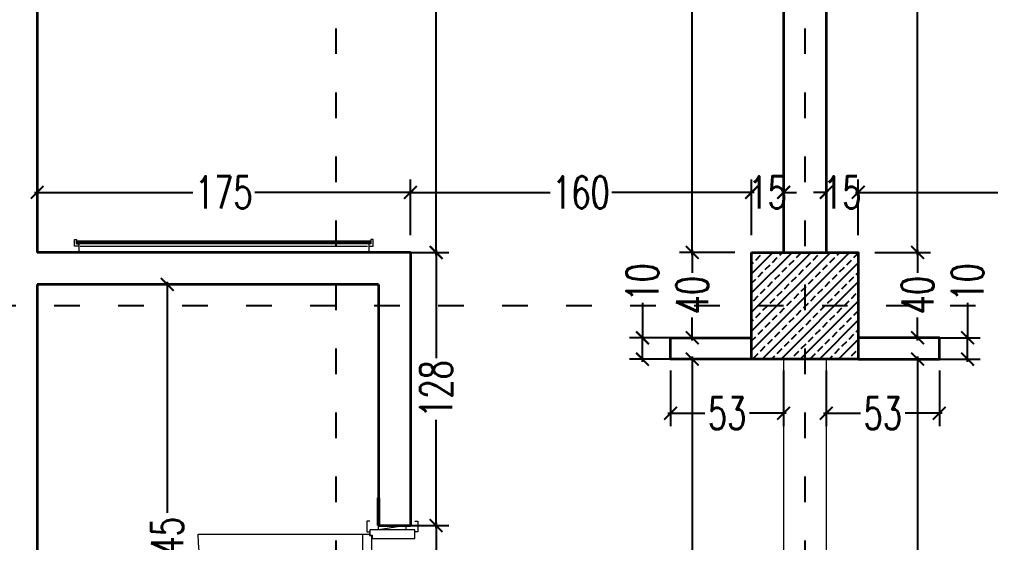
# Model space of a CAD drawing. Header units: centimetres. Extents: x -3207095 to 15275363, y -32656 to 4798027.
# Drawn here: x 693680.1 to 694137.2, y 4471886.9 to 4472132 of the extents above; entities that cross this region are included whole.
import ezdxf

# ---------------------------------------------------------------- set-up
doc = ezdxf.new("R2010")
doc.units = ezdxf.units.CM
doc.linetypes.add('ACAD_ISO03W100', pattern=[30, 12, -18])
doc.linetypes.add('DUZ', pattern=[500, 500])
doc.layers.get('0').update_dxf_attribs({"color": 1, "linetype": 'DUZ'})
for name, color, linetype in [('0 MC MAHAL', 94, 'Continuous'), ('DIM', 1, 'DUZ'), ('KOLTAR_F', 145, 'Continuous')]:
    doc.layers.add(name, color=color, linetype=linetype)
for name, color, linetype, lineweight in [('DUV', 220, 'Continuous', 50), ('DUVAR', 7, 'Continuous', 35), ('FE_MOBTEF.2', 33, 'Continuous', 18), ('iç duvar', 7, 'Continuous', 50), ('KAPEN', 151, 'Continuous', 9), ('KOLON_F', 3, 'Continuous', 35)]:
    doc.layers.add(name, color=color, linetype=linetype, lineweight=lineweight)
doc.styles.add('DIM', font='ROMANSTW.SHX', dxfattribs={"width": 0.7})
doc.dimstyles.new('1_100', dxfattribs={"dimtxt": 15, "dimasz": 6, "dimexe": 6, "dimexo": 0, "dimgap": 2, "dimtad": 0, "dimdec": 1, "dimzin": 11, "dimdsep": 46, "dimtxsty": 'DIM', "dimblk": 'ARCHTICK', "dimcen": 3, "dimdle": 1.25, "dimclrt": 2, "dimadec": 0, "dimazin": 0, "dimtfac": 1.25, "dimtdec": 1, "dimtix": 1, "dimtofl": 0, "dimtmove": 1, "dimatfit": 3, "dimldrblk": 'ARCHTICK', "dimfxl": 20, "dimfxlon": 1, "dimtolj": 1, "dimtzin": 0, "dimarcsym": 0})

# ---------------------------------------------------------------- blocks, each defined once
blk = doc.blocks.new('new block')
at = {"layer": 'KAPEN'}
for p, q in [((105202.0528, 48261.8596), (105202.0198, 48261.8596)), ((105202.0528, 48261.8526), (105202.0528, 48261.8596)), ((105202.0628, 48261.8526), (105202.0528, 48261.8526)), ((105202.0628, 48261.0466), (105202.0628, 48261.8526)), ((105202.0528, 48261.0466), (105202.0628, 48261.0466)), ((105202.0528, 48261.0396), (105202.0528, 48261.0466)), ((105201.2498, 48261.0396), (105202.0528, 48261.0396))]:
    blk.add_line(p, q, dxfattribs=at)
for points in [[(105202.0548, 48261.9196), (105202.0398, 48261.9196), (105202.0398, 48261.8696), (105202.0548, 48261.8696)], [(105202.2648, 48261.9196), (105202.2798, 48261.9196), (105202.2798, 48261.8696), (105202.2648, 48261.8696)], [(105202.2248, 48261.8796), (105202.2248, 48261.8996), (105202.0948, 48261.8796), (105202.0948, 48261.8996)], [(105202.0198, 48261.0396), (105202.0198, 48261.8596)], [(105202.0548, 48260.9796), (105202.0398, 48260.9796), (105202.0398, 48261.0296), (105202.0548, 48261.0296)], [(105202.2248, 48261.0196), (105202.2248, 48260.9996), (105202.0948, 48261.0196), (105202.0948, 48260.9996)], [(105202.2648, 48260.9796), (105202.2798, 48260.9796), (105202.2798, 48261.0296), (105202.2648, 48261.0296)]]:
    blk.add_lwpolyline(points, dxfattribs=at)
for points in [[(105202.0548, 48261.8796), (105202.0548, 48261.8546), (105202.0648, 48261.8546), (105202.0648, 48261.8396), (105202.2648, 48261.8396), (105202.2648, 48261.8796)], [(105202.0548, 48261.0196), (105202.0548, 48261.0446), (105202.0648, 48261.0446), (105202.0648, 48261.0596), (105202.2648, 48261.0596), (105202.2648, 48261.0196)]]:
    blk.add_lwpolyline(points, close=True, dxfattribs=at)
blk.add_arc((105202.0715, 48261.0396), 0.8216, 93.6023, 180, dxfattribs=at)
blk = doc.blocks.new('rgtkjıtdkfgölv')
at = {"layer": 'FE_MOBTEF.2'}
for p, q in [((104445.9076, 48877.9319), (104445.9076, 48877.9619)), ((104447.2679, 48877.9319), (104447.2679, 48877.9619)), ((104445.9079, 48877.9319), (104445.8879, 48877.9319)), ((104445.8879, 48877.9319), (104445.8879, 48877.9019)), ((104445.8879, 48877.9019), (104445.8979, 48877.9019)), ((104445.8979, 48877.9139), (104445.8979, 48877.9219)), ((104445.8979, 48877.9219), (104447.2779, 48877.9219)), ((104445.8979, 48877.9219), (104445.9079, 48877.9219)), ((104445.8979, 48877.9019), (104445.8979, 48877.9219)), ((104445.8979, 48877.9079), (104445.8979, 48877.9139)), ((104445.8979, 48877.9139), (104447.2779, 48877.9139)), ((104447.2779, 48877.9139), (104445.8979, 48877.9139)), ((104447.2779, 48877.9079), (104445.8979, 48877.9079)), ((104445.9079, 48877.9219), (104445.9079, 48877.9319)), ((104447.2612, 48877.9319), (104445.9143, 48877.9319)), ((104447.2679, 48877.9319), (104447.2879, 48877.9319)), ((104447.2679, 48877.9219), (104447.2679, 48877.9319)), ((104447.2779, 48877.9219), (104447.2679, 48877.9219)), ((104447.2779, 48877.9019), (104447.2779, 48877.9219)), ((104447.2779, 48877.9219), (104447.2779, 48877.9139)), ((104447.2779, 48877.9139), (104447.2779, 48877.9079)), ((104447.2879, 48877.9019), (104447.2779, 48877.9019)), ((104447.2879, 48877.9319), (104447.2879, 48877.9019))]:
    blk.add_line(p, q, dxfattribs=at)
blk = doc.blocks.new('_ArchTick')
at = {"color": 0, "linetype": 'ByBlock', "const_width": 0.15}
blk.add_lwpolyline([(-0.5, -0.5), (0.5, 0.5)], dxfattribs=at)
blk = doc.blocks.new('*D1422')
at = {"layer": 'Defpoints', "color": 0, "linetype": 'Continuous', "lineweight": 5, "transparency": 16777216}
for p in [(693995.54, 4471972.8), (694003.23, 4471972.8), (694003.23, 4471727.8)]:
    blk.add_point(p, dxfattribs=at)
at = {"layer": 'DIM', "color": 0, "linetype": 'Continuous', "lineweight": -2, "transparency": 16777216}
for p, q in [((694003.23, 4471972.8), (693989.54, 4471972.8)), ((693995.54, 4471974.05), (693995.54, 4471865.8)), ((693995.54, 4471726.55), (693995.54, 4471834.8)), ((694003.23, 4471727.8), (693989.54, 4471727.8))]:
    blk.add_line(p, q, dxfattribs=at)
at = {"layer": 'DIM', "color": 0, "linetype": 'Continuous', "lineweight": -2, "transparency": 16777216, "xscale": 6, "yscale": 6, "zscale": 6}
for p, rotation in [((693995.54, 4471972.8), 90), ((693995.54, 4471727.8), 270)]:
    blk.add_blockref('_ArchTick', p, dxfattribs=dict(at, rotation=rotation))
at = {"layer": 'DIM', "color": 2, "linetype": 'Continuous', "lineweight": 5, "transparency": 16777216, "insert": (693995.54, 4471850.3), "char_height": 15, "attachment_point": 5, "rotation": 90, "style": 'DIM'}
blk.add_mtext('\\A1;245', dxfattribs=at)
blk = doc.blocks.new('*D1423')
at = {"layer": 'Defpoints', "color": 0, "linetype": 'Continuous', "lineweight": 5, "transparency": 16777216}
for p in [(693995.54, 4472022.8), (694010.17, 4472022.8), (694002.57, 4471982.8)]:
    blk.add_point(p, dxfattribs=at)
at = {"layer": 'DIM', "color": 0, "linetype": 'Continuous', "lineweight": -2, "transparency": 16777216}
for p, q in [((693995.54, 4472024.05), (693995.54, 4472013.3)), ((694010.17, 4472022.8), (693989.54, 4472022.8)), ((693995.54, 4471981.55), (693995.54, 4471992.3)), ((694002.57, 4471982.8), (693989.54, 4471982.8))]:
    blk.add_line(p, q, dxfattribs=at)
at = {"layer": 'DIM', "color": 0, "linetype": 'Continuous', "lineweight": -2, "transparency": 16777216, "xscale": 6, "yscale": 6, "zscale": 6}
for p, rotation in [((693995.54, 4472022.8), 90), ((693995.54, 4471982.8), 270)]:
    blk.add_blockref('_ArchTick', p, dxfattribs=dict(at, rotation=rotation))
at = {"layer": 'DIM', "color": 2, "linetype": 'Continuous', "lineweight": 5, "transparency": 16777216, "insert": (693995.54, 4472002.8), "char_height": 15, "attachment_point": 5, "rotation": 90, "style": 'DIM'}
blk.add_mtext('\\A1;40', dxfattribs=at)
blk = doc.blocks.new('*D1424')
at = {"layer": 'Defpoints', "color": 0, "linetype": 'Continuous', "lineweight": 5, "transparency": 16777216}
for p in [(693972.16, 4471982.8), (693985.37, 4471982.8), (693985.37, 4471972.8)]:
    blk.add_point(p, dxfattribs=at)
at = {"layer": 'DIM', "color": 0, "linetype": 'Continuous', "lineweight": -2, "transparency": 16777216}
for p, q in [((693972.16, 4471999.23), (693972.16, 4471982.8)), ((693985.37, 4471982.8), (693966.16, 4471982.8)), ((693972.16, 4471971.55), (693972.16, 4471984.05)), ((693985.37, 4471972.8), (693966.16, 4471972.8))]:
    blk.add_line(p, q, dxfattribs=at)
at = {"layer": 'DIM', "color": 0, "linetype": 'Continuous', "lineweight": -2, "transparency": 16777216, "xscale": 6, "yscale": 6, "zscale": 6}
for p, rotation in [((693972.16, 4471982.8), 90), ((693972.16, 4471972.8), 270)]:
    blk.add_blockref('_ArchTick', p, dxfattribs=dict(at, rotation=rotation))
at = {"layer": 'DIM', "color": 2, "linetype": 'Continuous', "lineweight": 5, "transparency": 16777216, "insert": (693972.16, 4472008.73), "char_height": 15, "attachment_point": 5, "rotation": 90, "style": 'DIM'}
blk.add_mtext('\\A1;10', dxfattribs=at)
blk = doc.blocks.new('*D1425')
at = {"layer": 'Defpoints', "color": 0, "linetype": 'Continuous', "lineweight": 5, "transparency": 16777216}
for p in [(693995.54, 4472492.8), (694023.37, 4472492.8), (694023.37, 4472022.8)]:
    blk.add_point(p, dxfattribs=at)
at = {"layer": 'DIM', "color": 0, "linetype": 'Continuous', "lineweight": -2, "transparency": 16777216}
for p, q in [((693995.54, 4472494.05), (693995.54, 4472273.3)), ((694015.54, 4472492.8), (693989.54, 4472492.8)), ((693995.54, 4472021.55), (693995.54, 4472242.3)), ((694015.54, 4472022.8), (693989.54, 4472022.8))]:
    blk.add_line(p, q, dxfattribs=at)
at = {"layer": 'DIM', "color": 0, "linetype": 'Continuous', "lineweight": -2, "transparency": 16777216, "xscale": 6, "yscale": 6, "zscale": 6}
for p, rotation in [((693995.54, 4472492.8), 90), ((693995.54, 4472022.8), 270)]:
    blk.add_blockref('_ArchTick', p, dxfattribs=dict(at, rotation=rotation))
at = {"layer": 'DIM', "color": 2, "linetype": 'Continuous', "lineweight": 5, "transparency": 16777216, "insert": (693995.54, 4472257.8), "char_height": 15, "attachment_point": 5, "rotation": 90, "style": 'DIM'}
blk.add_mtext('\\A1;470', dxfattribs=at)
blk = doc.blocks.new('*D1428')
at = {"layer": 'Defpoints', "color": 0, "linetype": 'Continuous', "lineweight": 5, "transparency": 16777216}
for p in [(693863.37, 4471894.8), (693875.41, 4471894.8), (693863.37, 4471804.8)]:
    blk.add_point(p, dxfattribs=at)
at = {"layer": 'DIM', "color": 0, "linetype": 'Continuous', "lineweight": -2, "transparency": 16777216}
for p, q in [((693875.41, 4471896.05), (693875.41, 4471860.3)), ((693863.37, 4471894.8), (693881.41, 4471894.8)), ((693875.41, 4471803.55), (693875.41, 4471839.3)), ((693863.37, 4471804.8), (693881.41, 4471804.8))]:
    blk.add_line(p, q, dxfattribs=at)
at = {"layer": 'DIM', "color": 0, "linetype": 'Continuous', "lineweight": -2, "transparency": 16777216, "xscale": 6, "yscale": 6, "zscale": 6}
for p, rotation in [((693875.41, 4471894.8), 90), ((693875.41, 4471804.8), 270)]:
    blk.add_blockref('_ArchTick', p, dxfattribs=dict(at, rotation=rotation))
at = {"layer": 'DIM', "color": 2, "linetype": 'Continuous', "lineweight": 5, "transparency": 16777216, "insert": (693875.41, 4471849.8), "char_height": 15, "attachment_point": 5, "rotation": 90, "style": 'DIM'}
blk.add_mtext('\\A1;90', dxfattribs=at)
blk = doc.blocks.new('*D1429')
at = {"layer": 'Defpoints', "color": 0, "linetype": 'Continuous', "lineweight": 5, "transparency": 16777216}
for p in [(693863.37, 4472022.8), (693875.41, 4472022.8), (693863.37, 4471894.8)]:
    blk.add_point(p, dxfattribs=at)
at = {"layer": 'DIM', "color": 0, "linetype": 'Continuous', "lineweight": -2, "transparency": 16777216}
for p, q in [((693875.41, 4472024.05), (693875.41, 4471973.3)), ((693863.37, 4472022.8), (693881.41, 4472022.8)), ((693875.41, 4471893.55), (693875.41, 4471944.3)), ((693863.37, 4471894.8), (693881.41, 4471894.8))]:
    blk.add_line(p, q, dxfattribs=at)
at = {"layer": 'DIM', "color": 0, "linetype": 'Continuous', "lineweight": -2, "transparency": 16777216, "xscale": 6, "yscale": 6, "zscale": 6}
for p, rotation in [((693875.41, 4472022.8), 90), ((693875.41, 4471894.8), 270)]:
    blk.add_blockref('_ArchTick', p, dxfattribs=dict(at, rotation=rotation))
at = {"layer": 'DIM', "color": 2, "linetype": 'Continuous', "lineweight": 5, "transparency": 16777216, "insert": (693875.41, 4471958.8), "char_height": 15, "attachment_point": 5, "rotation": 90, "style": 'DIM'}
blk.add_mtext('\\A1;128', dxfattribs=at)
blk = doc.blocks.new('*D1430')
at = {"layer": 'Defpoints', "color": 0, "linetype": 'Continuous', "lineweight": 5, "transparency": 16777216}
for p in [(693863.37, 4472522.8), (693875.41, 4472522.8), (693863.37, 4472022.8)]:
    blk.add_point(p, dxfattribs=at)
at = {"layer": 'DIM', "color": 0, "linetype": 'Continuous', "lineweight": -2, "transparency": 16777216}
for p, q in [((693863.37, 4472522.8), (693881.41, 4472522.8)), ((693875.41, 4472524.05), (693875.41, 4472288.3)), ((693875.41, 4472021.55), (693875.41, 4472257.3)), ((693863.37, 4472022.8), (693881.41, 4472022.8))]:
    blk.add_line(p, q, dxfattribs=at)
at = {"layer": 'DIM', "color": 0, "linetype": 'Continuous', "lineweight": -2, "transparency": 16777216, "xscale": 6, "yscale": 6, "zscale": 6}
for p, rotation in [((693875.41, 4472522.8), 90), ((693875.41, 4472022.8), 270)]:
    blk.add_blockref('_ArchTick', p, dxfattribs=dict(at, rotation=rotation))
at = {"layer": 'DIM', "color": 2, "linetype": 'Continuous', "lineweight": 5, "transparency": 16777216, "insert": (693875.41, 4472272.8), "char_height": 15, "attachment_point": 5, "rotation": 90, "style": 'DIM'}
blk.add_mtext('\\A1;500', dxfattribs=at)
blk = doc.blocks.new('*D1431')
at = {"layer": 'Defpoints', "color": 0, "linetype": 'Continuous', "lineweight": 5, "transparency": 16777216}
for p in [(693863.37, 4472050.97), (693688.37, 4472022.8), (693863.37, 4472022.8)]:
    blk.add_point(p, dxfattribs=at)
at = {"layer": 'DIM', "color": 0, "linetype": 'Continuous', "lineweight": -2, "transparency": 16777216}
for p, q in [((693688.37, 4472030.97), (693688.37, 4472056.97)), ((693863.37, 4472030.97), (693863.37, 4472056.97)), ((693687.12, 4472050.97), (693761.37, 4472050.97)), ((693864.62, 4472050.97), (693790.37, 4472050.97))]:
    blk.add_line(p, q, dxfattribs=at)
at = {"layer": 'DIM', "color": 0, "linetype": 'Continuous', "lineweight": -2, "transparency": 16777216, "xscale": 6, "yscale": 6, "zscale": 6, "rotation": 180}
blk.add_blockref('_ArchTick', (693688.37, 4472050.97), dxfattribs=at)
at = {"layer": 'DIM', "color": 0, "linetype": 'Continuous', "lineweight": -2, "transparency": 16777216, "xscale": 6, "yscale": 6, "zscale": 6}
blk.add_blockref('_ArchTick', (693863.37, 4472050.97), dxfattribs=at)
at = {"layer": 'DIM', "color": 2, "linetype": 'Continuous', "lineweight": 5, "transparency": 16777216, "insert": (693775.87, 4472050.97), "char_height": 15, "attachment_point": 5, "style": 'DIM'}
blk.add_mtext('\\A1;175', dxfattribs=at)
blk = doc.blocks.new('*D1432')
at = {"layer": 'Defpoints', "color": 0, "linetype": 'Continuous', "lineweight": 5, "transparency": 16777216}
for p in [(694023.37, 4472050.97), (693863.37, 4472022.8), (694023.37, 4472022.8)]:
    blk.add_point(p, dxfattribs=at)
at = {"layer": 'DIM', "color": 0, "linetype": 'Continuous', "lineweight": -2, "transparency": 16777216}
for p, q in [((693863.37, 4472030.97), (693863.37, 4472056.97)), ((694023.37, 4472030.97), (694023.37, 4472056.97)), ((693862.12, 4472050.97), (693928.87, 4472050.97)), ((694024.62, 4472050.97), (693957.87, 4472050.97))]:
    blk.add_line(p, q, dxfattribs=at)
at = {"layer": 'DIM', "color": 0, "linetype": 'Continuous', "lineweight": -2, "transparency": 16777216, "xscale": 6, "yscale": 6, "zscale": 6, "rotation": 180}
blk.add_blockref('_ArchTick', (693863.37, 4472050.97), dxfattribs=at)
at = {"layer": 'DIM', "color": 0, "linetype": 'Continuous', "lineweight": -2, "transparency": 16777216, "xscale": 6, "yscale": 6, "zscale": 6}
blk.add_blockref('_ArchTick', (694023.37, 4472050.97), dxfattribs=at)
at = {"layer": 'DIM', "color": 2, "linetype": 'Continuous', "lineweight": 5, "transparency": 16777216, "insert": (693943.37, 4472050.97), "char_height": 15, "attachment_point": 5, "style": 'DIM'}
blk.add_mtext('\\A1;160', dxfattribs=at)
blk = doc.blocks.new('*D1433')
at = {"layer": 'Defpoints', "color": 0, "linetype": 'Continuous', "lineweight": 5, "transparency": 16777216}
for p in [(694038.37, 4472050.97), (694023.37, 4472022.8), (694038.37, 4472022.8)]:
    blk.add_point(p, dxfattribs=at)
at = {"layer": 'DIM', "color": 0, "linetype": 'Continuous', "lineweight": -2, "transparency": 16777216}
for p, q in [((694023.37, 4472030.97), (694023.37, 4472056.97)), ((694038.37, 4472030.97), (694038.37, 4472056.97)), ((694023.37, 4472050.97), (694017.37, 4472050.97)), ((694038.37, 4472050.97), (694044.37, 4472050.97))]:
    blk.add_line(p, q, dxfattribs=at)
at = {"layer": 'DIM', "color": 0, "linetype": 'Continuous', "lineweight": -2, "transparency": 16777216, "xscale": 6, "yscale": 6, "zscale": 6}
blk.add_blockref('_ArchTick', (694023.37, 4472050.97), dxfattribs=at)
at = {"layer": 'DIM', "color": 0, "linetype": 'Continuous', "lineweight": -2, "transparency": 16777216, "xscale": 6, "yscale": 6, "zscale": 6, "rotation": 180}
blk.add_blockref('_ArchTick', (694038.37, 4472050.97), dxfattribs=at)
at = {"layer": 'DIM', "color": 2, "linetype": 'Continuous', "lineweight": 5, "transparency": 16777216, "insert": (694030.87, 4472050.97), "char_height": 15, "attachment_point": 5, "style": 'DIM'}
blk.add_mtext('\\A1;15', dxfattribs=at)
blk = doc.blocks.new('*D1434')
at = {"layer": 'Defpoints', "color": 0, "linetype": 'Continuous', "lineweight": 5, "transparency": 16777216}
for p in [(693985.37, 4471972.8), (694038.37, 4471972.8), (693985.37, 4471947.43)]:
    blk.add_point(p, dxfattribs=at)
at = {"layer": 'DIM', "color": 0, "linetype": 'Continuous', "lineweight": -2, "transparency": 16777216}
for p, q in [((693985.37, 4471967.43), (693985.37, 4471941.43)), ((694038.37, 4471967.43), (694038.37, 4471941.43)), ((693984.12, 4471947.43), (694001.37, 4471947.43)), ((694039.62, 4471947.43), (694022.37, 4471947.43))]:
    blk.add_line(p, q, dxfattribs=at)
at = {"layer": 'DIM', "color": 0, "linetype": 'Continuous', "lineweight": -2, "transparency": 16777216, "xscale": 6, "yscale": 6, "zscale": 6, "rotation": 180}
blk.add_blockref('_ArchTick', (693985.37, 4471947.43), dxfattribs=at)
at = {"layer": 'DIM', "color": 0, "linetype": 'Continuous', "lineweight": -2, "transparency": 16777216, "xscale": 6, "yscale": 6, "zscale": 6}
blk.add_blockref('_ArchTick', (694038.37, 4471947.43), dxfattribs=at)
at = {"layer": 'DIM', "color": 2, "linetype": 'Continuous', "lineweight": 5, "transparency": 16777216, "insert": (694011.87, 4471947.43), "char_height": 15, "attachment_point": 5, "style": 'DIM'}
blk.add_mtext('\\A1;53', dxfattribs=at)
blk = doc.blocks.new('*D1435')
at = {"layer": 'Defpoints', "color": 0, "linetype": 'Continuous', "lineweight": 5, "transparency": 16777216}
for p in [(694093.51, 4471972.8), (694101.19, 4471972.8), (694093.51, 4471727.8)]:
    blk.add_point(p, dxfattribs=at)
at = {"layer": 'DIM', "color": 0, "linetype": 'Continuous', "lineweight": -2, "transparency": 16777216}
for p, q in [((694093.51, 4471972.8), (694107.19, 4471972.8)), ((694101.19, 4471974.05), (694101.19, 4471865.8)), ((694101.19, 4471726.55), (694101.19, 4471834.8)), ((694093.51, 4471727.8), (694107.19, 4471727.8))]:
    blk.add_line(p, q, dxfattribs=at)
at = {"layer": 'DIM', "color": 0, "linetype": 'Continuous', "lineweight": -2, "transparency": 16777216, "xscale": 6, "yscale": 6, "zscale": 6}
for p, rotation in [((694101.19, 4471972.8), 90), ((694101.19, 4471727.8), 270)]:
    blk.add_blockref('_ArchTick', p, dxfattribs=dict(at, rotation=rotation))
at = {"layer": 'DIM', "color": 2, "linetype": 'Continuous', "lineweight": 5, "transparency": 16777216, "insert": (694101.19, 4471850.3), "char_height": 15, "attachment_point": 5, "rotation": 90, "style": 'DIM'}
blk.add_mtext('\\A1;245', dxfattribs=at)
blk = doc.blocks.new('*D1436')
at = {"layer": 'Defpoints', "color": 0, "linetype": 'Continuous', "lineweight": 5, "transparency": 16777216}
for p in [(694086.56, 4472022.8), (694101.19, 4472022.8), (694094.17, 4471982.8)]:
    blk.add_point(p, dxfattribs=at)
at = {"layer": 'DIM', "color": 0, "linetype": 'Continuous', "lineweight": -2, "transparency": 16777216}
for p, q in [((694101.19, 4472024.05), (694101.19, 4472013.3)), ((694086.56, 4472022.8), (694107.19, 4472022.8)), ((694101.19, 4471981.55), (694101.19, 4471992.3)), ((694094.17, 4471982.8), (694107.19, 4471982.8))]:
    blk.add_line(p, q, dxfattribs=at)
at = {"layer": 'DIM', "color": 0, "linetype": 'Continuous', "lineweight": -2, "transparency": 16777216, "xscale": 6, "yscale": 6, "zscale": 6}
for p, rotation in [((694101.19, 4472022.8), 90), ((694101.19, 4471982.8), 270)]:
    blk.add_blockref('_ArchTick', p, dxfattribs=dict(at, rotation=rotation))
at = {"layer": 'DIM', "color": 2, "linetype": 'Continuous', "lineweight": 5, "transparency": 16777216, "insert": (694101.19, 4472002.8), "char_height": 15, "attachment_point": 5, "rotation": 90, "style": 'DIM'}
blk.add_mtext('\\A1;40', dxfattribs=at)
blk = doc.blocks.new('*D1437')
at = {"layer": 'Defpoints', "color": 0, "linetype": 'Continuous', "lineweight": 5, "transparency": 16777216}
for p in [(694111.37, 4471982.8), (694124.57, 4471982.8), (694111.37, 4471972.8)]:
    blk.add_point(p, dxfattribs=at)
at = {"layer": 'DIM', "color": 0, "linetype": 'Continuous', "lineweight": -2, "transparency": 16777216}
for p, q in [((694124.57, 4471999.23), (694124.57, 4471982.8)), ((694111.37, 4471982.8), (694130.57, 4471982.8)), ((694124.57, 4471971.55), (694124.57, 4471984.05)), ((694111.37, 4471972.8), (694130.57, 4471972.8))]:
    blk.add_line(p, q, dxfattribs=at)
at = {"layer": 'DIM', "color": 0, "linetype": 'Continuous', "lineweight": -2, "transparency": 16777216, "xscale": 6, "yscale": 6, "zscale": 6}
for p, rotation in [((694124.57, 4471982.8), 90), ((694124.57, 4471972.8), 270)]:
    blk.add_blockref('_ArchTick', p, dxfattribs=dict(at, rotation=rotation))
at = {"layer": 'DIM', "color": 2, "linetype": 'Continuous', "lineweight": 5, "transparency": 16777216, "insert": (694124.57, 4472008.73), "char_height": 15, "attachment_point": 5, "rotation": 90, "style": 'DIM'}
blk.add_mtext('\\A1;10', dxfattribs=at)
blk = doc.blocks.new('*D1438')
at = {"layer": 'Defpoints', "color": 0, "linetype": 'Continuous', "lineweight": 5, "transparency": 16777216}
for p in [(694073.37, 4472492.8), (694101.19, 4472492.8), (694073.37, 4472022.8)]:
    blk.add_point(p, dxfattribs=at)
at = {"layer": 'DIM', "color": 0, "linetype": 'Continuous', "lineweight": -2, "transparency": 16777216}
for p, q in [((694101.19, 4472494.05), (694101.19, 4472273.3)), ((694081.19, 4472492.8), (694107.19, 4472492.8)), ((694101.19, 4472021.55), (694101.19, 4472242.3)), ((694081.19, 4472022.8), (694107.19, 4472022.8))]:
    blk.add_line(p, q, dxfattribs=at)
at = {"layer": 'DIM', "color": 0, "linetype": 'Continuous', "lineweight": -2, "transparency": 16777216, "xscale": 6, "yscale": 6, "zscale": 6}
for p, rotation in [((694101.19, 4472492.8), 90), ((694101.19, 4472022.8), 270)]:
    blk.add_blockref('_ArchTick', p, dxfattribs=dict(at, rotation=rotation))
at = {"layer": 'DIM', "color": 2, "linetype": 'Continuous', "lineweight": 5, "transparency": 16777216, "insert": (694101.19, 4472257.8), "char_height": 15, "attachment_point": 5, "rotation": 90, "style": 'DIM'}
blk.add_mtext('\\A1;470', dxfattribs=at)
blk = doc.blocks.new('*D1445')
at = {"layer": 'Defpoints', "color": 0, "linetype": 'Continuous', "lineweight": 5, "transparency": 16777216}
for p in [(694073.37, 4472050.97), (694073.37, 4472022.8), (694233.37, 4472022.8)]:
    blk.add_point(p, dxfattribs=at)
at = {"layer": 'DIM', "color": 0, "linetype": 'Continuous', "lineweight": -2, "transparency": 16777216}
for p, q in [((694073.37, 4472030.97), (694073.37, 4472056.97)), ((694233.37, 4472030.97), (694233.37, 4472056.97)), ((694072.12, 4472050.97), (694138.87, 4472050.97)), ((694234.62, 4472050.97), (694167.87, 4472050.97))]:
    blk.add_line(p, q, dxfattribs=at)
at = {"layer": 'DIM', "color": 0, "linetype": 'Continuous', "lineweight": -2, "transparency": 16777216, "xscale": 6, "yscale": 6, "zscale": 6, "rotation": 180}
blk.add_blockref('_ArchTick', (694073.37, 4472050.97), dxfattribs=at)
at = {"layer": 'DIM', "color": 0, "linetype": 'Continuous', "lineweight": -2, "transparency": 16777216, "xscale": 6, "yscale": 6, "zscale": 6}
blk.add_blockref('_ArchTick', (694233.37, 4472050.97), dxfattribs=at)
at = {"layer": 'DIM', "color": 2, "linetype": 'Continuous', "lineweight": 5, "transparency": 16777216, "insert": (694153.37, 4472050.97), "char_height": 15, "attachment_point": 5, "style": 'DIM'}
blk.add_mtext('\\A1;160', dxfattribs=at)
blk = doc.blocks.new('*D1446')
at = {"layer": 'Defpoints', "color": 0, "linetype": 'Continuous', "lineweight": 5, "transparency": 16777216}
for p in [(694058.37, 4472050.97), (694058.37, 4472022.8), (694073.37, 4472022.8)]:
    blk.add_point(p, dxfattribs=at)
at = {"layer": 'DIM', "color": 0, "linetype": 'Continuous', "lineweight": -2, "transparency": 16777216}
for p, q in [((694058.37, 4472030.97), (694058.37, 4472056.97)), ((694073.37, 4472030.97), (694073.37, 4472056.97)), ((694058.37, 4472050.97), (694052.37, 4472050.97)), ((694073.37, 4472050.97), (694079.37, 4472050.97))]:
    blk.add_line(p, q, dxfattribs=at)
at = {"layer": 'DIM', "color": 0, "linetype": 'Continuous', "lineweight": -2, "transparency": 16777216, "xscale": 6, "yscale": 6, "zscale": 6}
blk.add_blockref('_ArchTick', (694058.37, 4472050.97), dxfattribs=at)
at = {"layer": 'DIM', "color": 0, "linetype": 'Continuous', "lineweight": -2, "transparency": 16777216, "xscale": 6, "yscale": 6, "zscale": 6, "rotation": 180}
blk.add_blockref('_ArchTick', (694073.37, 4472050.97), dxfattribs=at)
at = {"layer": 'DIM', "color": 2, "linetype": 'Continuous', "lineweight": 5, "transparency": 16777216, "insert": (694065.87, 4472050.97), "char_height": 15, "attachment_point": 5, "style": 'DIM'}
blk.add_mtext('\\A1;15', dxfattribs=at)
blk = doc.blocks.new('*D1448')
at = {"layer": 'Defpoints', "color": 0, "linetype": 'Continuous', "lineweight": 5, "transparency": 16777216}
for p in [(694058.37, 4471972.8), (694111.37, 4471972.8), (694111.37, 4471947.43)]:
    blk.add_point(p, dxfattribs=at)
at = {"layer": 'DIM', "color": 0, "linetype": 'Continuous', "lineweight": -2, "transparency": 16777216}
for p, q in [((694058.37, 4471967.43), (694058.37, 4471941.43)), ((694111.37, 4471967.43), (694111.37, 4471941.43)), ((694057.12, 4471947.43), (694074.37, 4471947.43)), ((694112.62, 4471947.43), (694095.37, 4471947.43))]:
    blk.add_line(p, q, dxfattribs=at)
at = {"layer": 'DIM', "color": 0, "linetype": 'Continuous', "lineweight": -2, "transparency": 16777216, "xscale": 6, "yscale": 6, "zscale": 6, "rotation": 180}
blk.add_blockref('_ArchTick', (694058.37, 4471947.43), dxfattribs=at)
at = {"layer": 'DIM', "color": 0, "linetype": 'Continuous', "lineweight": -2, "transparency": 16777216, "xscale": 6, "yscale": 6, "zscale": 6}
blk.add_blockref('_ArchTick', (694111.37, 4471947.43), dxfattribs=at)
at = {"layer": 'DIM', "color": 2, "linetype": 'Continuous', "lineweight": 5, "transparency": 16777216, "insert": (694084.87, 4471947.43), "char_height": 15, "attachment_point": 5, "style": 'DIM'}
blk.add_mtext('\\A1;53', dxfattribs=at)
blk = doc.blocks.new('*D1598')
at = {"layer": 'Defpoints', "color": 0, "linetype": 'Continuous', "lineweight": 5, "transparency": 16777216}
for p in [(693733.37, 4472007.8), (693749.38, 4472007.8), (693733.37, 4471762.8)]:
    blk.add_point(p, dxfattribs=at)
at = {"layer": 'DIM', "color": 0, "linetype": 'Continuous', "lineweight": -2, "transparency": 16777216}
for p, q in [((693733.37, 4472007.8), (693755.38, 4472007.8)), ((693749.38, 4472009.05), (693749.38, 4471900.8)), ((693749.38, 4471761.55), (693749.38, 4471869.8)), ((693733.37, 4471762.8), (693755.38, 4471762.8))]:
    blk.add_line(p, q, dxfattribs=at)
at = {"layer": 'DIM', "color": 0, "linetype": 'Continuous', "lineweight": -2, "transparency": 16777216, "xscale": 6, "yscale": 6, "zscale": 6}
for p, rotation in [((693749.38, 4472007.8), 90), ((693749.38, 4471762.8), 270)]:
    blk.add_blockref('_ArchTick', p, dxfattribs=dict(at, rotation=rotation))
at = {"layer": 'DIM', "color": 2, "linetype": 'Continuous', "lineweight": 5, "transparency": 16777216, "insert": (693749.38, 4471885.3), "char_height": 15, "attachment_point": 5, "rotation": 90, "style": 'DIM'}
blk.add_mtext('\\A1;245', dxfattribs=at)

msp = doc.modelspace()

# ---------------------------------------------------------------- hatches: boundary and pattern name
at = {"layer": 'KOLTAR_F'}
h = msp.add_hatch(dxfattribs=at)
h.set_pattern_fill('ANSI33', color=256, style=0)
h.set_pattern_definition([(45, (33439.8884, -32389.6676), (-4.4901280605, 4.4901280605), []), (45, (33444.3785, -32389.6676), (-4.4901280605, 4.4901280605), [3.175, -1.5875])])
h.paths.add_polyline_path([(694023.37, 4472022.8), (694073.37, 4472022.8), (694073.37, 4471972.8), (694023.37, 4471972.8)])

# ---------------------------------------------------------------- linework, layer by layer
at = {"color": 232, "linetype": 'ACAD_ISO03W100'}
for p, q in [((693828.37, 4472637.8), (693828.37, 4469507.8)), ((694048.37, 4472637.8), (694048.37, 4469507.8)), ((697128.37, 4471997.8), (693188.37, 4471997.8))]:
    msp.add_line(p, q, dxfattribs=at)
at = {"layer": 'DUV'}
msp.add_line((693848.37, 4471907.8), (693848.37, 4471894.8), dxfattribs=at)
at = {"layer": 'DUVAR'}
for p, q in [((693688.37, 4472522.8), (693688.37, 4472022.8)), ((694038.37, 4472492.8), (694038.37, 4472022.8)), ((694058.37, 4472492.8), (694058.37, 4472022.8)), ((693863.37, 4472022.8), (693688.37, 4472022.8)), ((693863.37, 4472022.8), (693863.37, 4471894.8)), ((693688.37, 4472007.8), (693688.37, 4471762.8)), ((693848.37, 4472007.8), (693688.37, 4472007.8)), ((693848.37, 4472007.8), (693848.37, 4471894.8)), ((693848.37, 4471894.8), (693863.37, 4471894.8))]:
    msp.add_line(p, q, dxfattribs=at)
for points in [[(694023.37, 4471972.8), (693985.37, 4471972.8), (693985.37, 4471982.8), (694023.37, 4471982.8)], [(694073.37, 4471972.8), (694111.37, 4471972.8), (694111.37, 4471982.8), (694073.37, 4471982.8)]]:
    msp.add_lwpolyline(points, dxfattribs=at)
at = {"layer": 'iç duvar', "color": 7, "lineweight": 18}
for p, q in [((694038.37, 4471972.8), (694038.37, 4471727.8)), ((694058.37, 4471972.8), (694058.37, 4471727.8))]:
    msp.add_line(p, q, dxfattribs=at)
at = {"layer": 'KOLON_F'}
msp.add_lwpolyline([(694023.37, 4472022.8), (694073.37, 4472022.8), (694073.37, 4471972.8), (694023.37, 4471972.8)], close=True, dxfattribs=at)

# ---------------------------------------------------------------- block references
at = {"xscale": -100, "yscale": 100, "zscale": 100, "rotation": 180}
msp.add_blockref('new block', (-9826361.12, 9297994.76), dxfattribs=at)
at = {"layer": '0 MC MAHAL', "xscale": 100, "yscale": 100, "zscale": 100, "rotation": 180}
msp.add_blockref('rgtkjıtdkfgölv', (11138434.64, 9359818.99), dxfattribs=at)

# ---------------------------------------------------------------- dimensions: what is measured, and where the dimension line sits
at = {"layer": 'DIM', "linetype": 'Continuous', "lineweight": 5}
for base, p1, p2, angle, picture, middle in [((693875.41, 4472522.8), (693863.37, 4472022.8), (693863.37, 4472522.8), 90, '*D1430', (693875.41, 4472272.8)), ((693995.54, 4472492.8), (694023.37, 4472022.8), (694023.37, 4472492.8), 90, '*D1425', (693995.54, 4472257.8)), ((694101.19, 4472492.8), (694073.37, 4472022.8), (694073.37, 4472492.8), 90, '*D1438', (694101.19, 4472257.8)), ((693863.37, 4472050.97), (693688.37, 4472022.8), (693863.37, 4472022.8), 180, '*D1431', (693775.87, 4472050.97)), ((694023.37, 4472050.97), (693863.37, 4472022.8), (694023.37, 4472022.8), 180, '*D1432', (693943.37, 4472050.97)), ((694038.37, 4472050.97), (694023.37, 4472022.8), (694038.37, 4472022.8), 180, '*D1433', (694030.87, 4472050.97)), ((694058.37, 4472050.97), (694073.37, 4472022.8), (694058.37, 4472022.8), 0, '*D1446', (694065.87, 4472050.97)), ((694073.37, 4472050.97), (694233.37, 4472022.8), (694073.37, 4472022.8), 0, '*D1445', (694153.37, 4472050.97)), ((693875.41, 4472022.8), (693863.37, 4471894.8), (693863.37, 4472022.8), 90, '*D1429', (693875.41, 4471958.8)), ((693995.54, 4472022.8), (694002.57, 4471982.8), (694010.17, 4472022.8), 90, '*D1423', (693995.54, 4472002.8)), ((694101.19, 4472022.8), (694094.17, 4471982.8), (694086.56, 4472022.8), 90, '*D1436', (694101.19, 4472002.8)), ((693749.38, 4472007.8), (693733.37, 4471762.8), (693733.37, 4472007.8), 90, '*D1598', (693749.38, 4471885.3)), ((693985.37, 4471947.43), (694038.37, 4471972.8), (693985.37, 4471972.8), 180, '*D1434', (694011.87, 4471947.43)), ((693995.54, 4471972.8), (694003.23, 4471727.8), (694003.23, 4471972.8), 90, '*D1422', (693995.54, 4471850.3)), ((694111.37, 4471947.43), (694058.37, 4471972.8), (694111.37, 4471972.8), 0, '*D1448', (694084.87, 4471947.43)), ((694101.19, 4471972.8), (694093.51, 4471727.8), (694093.51, 4471972.8), 90, '*D1435', (694101.19, 4471850.3)), ((693875.41, 4471894.8), (693863.37, 4471804.8), (693863.37, 4471894.8), 90, '*D1428', (693875.41, 4471849.8))]:
    dim = msp.add_linear_dim(base=base, p1=p1, p2=p2, angle=angle, dimstyle='1_100', dxfattribs=at)
    dim.commit()
    dim.dimension.update_dxf_attribs({"geometry": picture, "text_midpoint": middle})
for base, p1, p2, picture, middle in [((693972.16, 4471982.8), (693985.37, 4471972.8), (693985.37, 4471982.8), '*D1424', (693972.16, 4472008.73)), ((694124.57, 4471982.8), (694111.37, 4471972.8), (694111.37, 4471982.8), '*D1437', (694124.57, 4472008.73))]:
    dim = msp.add_linear_dim(base=base, p1=p1, p2=p2, angle=90, dimstyle='1_100', dxfattribs=at)
    dim.commit()
    dim.dimension.update_dxf_attribs({"geometry": picture, "text_midpoint": middle, "dimtype": 160})

doc.saveas('drawing.dxf')
